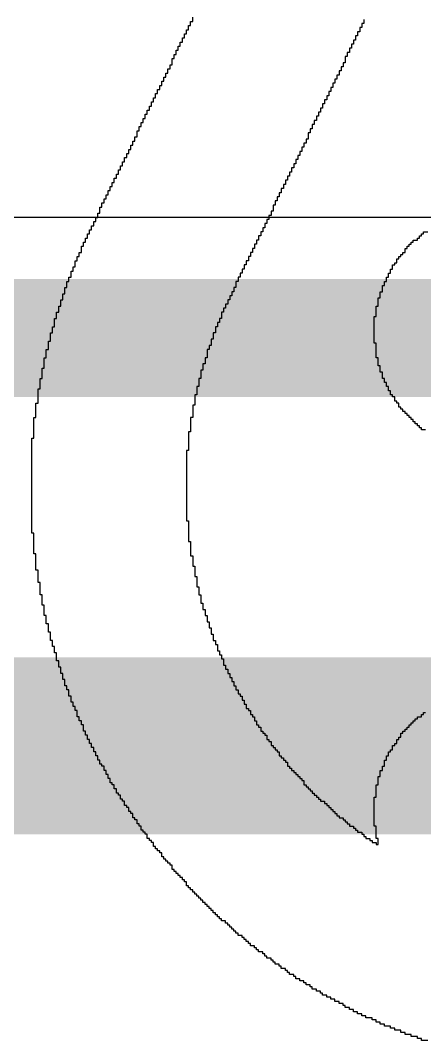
# Model space of a CAD drawing. Header units: inches. Extents: x -0.3 to 9.9, y -0.4 to 5.
# Drawn here: x 2.1011 to 2.1354, y 0.998 to 1.0845 of the extents above; entities that cross this region are included whole.
import ezdxf

# ---------------------------------------------------------------- set-up
doc = ezdxf.new("R2010")
doc.units = ezdxf.units.IN
doc.header["$MEASUREMENT"] = 0
doc.layers.add('Top Layer', color=1, linetype='Continuous')
doc.layers.add('Top Overlay', color=2, linetype='Continuous')

msp = doc.modelspace()

# ---------------------------------------------------------------- linework, layer by layer
at = {"layer": 'Top Layer'}
msp.add_line((2.324696, 1.067774), (2.055239, 1.067774), dxfattribs=at)
for points, const_width in [([(2.053578, 1.057578), (2.677673, 1.057578)], 0.01), ([(2.051, 1.023), (2.592, 1.023)], 0.015)]:
    msp.add_lwpolyline(points, dxfattribs=dict(at, const_width=const_width))
at = {"layer": 'Top Overlay'}
for p, q in [((2.115758, 1.084407), (2.115758, 1.084757)), ((2.115408, 1.083708), (2.115408, 1.084057)), ((2.115408, 1.084057), (2.115583, 1.084057)), ((2.115583, 1.084057), (2.115583, 1.084407)), ((2.115583, 1.084407), (2.115758, 1.084407)), ((2.1301, 1.083883), (2.129925, 1.083883)), ((2.129925, 1.083883), (2.129925, 1.083533)), ((2.130275, 1.084232), (2.1301, 1.084232)), ((2.1301, 1.084232), (2.1301, 1.083883)), ((2.130275, 1.084582), (2.130275, 1.084232)), ((2.114883, 1.082658), (2.114883, 1.083008)), ((2.114883, 1.083008), (2.115058, 1.083008)), ((2.115058, 1.083008), (2.115058, 1.083358)), ((2.115058, 1.083358), (2.115233, 1.083358)), ((2.115233, 1.083358), (2.115233, 1.083708)), ((2.115233, 1.083708), (2.115408, 1.083708)), ((2.12975, 1.083183), (2.129575, 1.083183)), ((2.129575, 1.083183), (2.129575, 1.082833)), ((2.129925, 1.083533), (2.12975, 1.083533)), ((2.12975, 1.083533), (2.12975, 1.083183)), ((2.114533, 1.081959), (2.114533, 1.082308)), ((2.114533, 1.082308), (2.114708, 1.082308)), ((2.114708, 1.082308), (2.114708, 1.082658)), ((2.114708, 1.082658), (2.114883, 1.082658)), ((2.129225, 1.082133), (2.12905, 1.082133)), ((2.12905, 1.082133), (2.12905, 1.081784)), ((2.1294, 1.082483), (2.129225, 1.082483)), ((2.129225, 1.082483), (2.129225, 1.082133)), ((2.129575, 1.082833), (2.1294, 1.082833)), ((2.1294, 1.082833), (2.1294, 1.082483)), ((2.114009, 1.080734), (2.114009, 1.081259)), ((2.114009, 1.081259), (2.114184, 1.081259)), ((2.114184, 1.081259), (2.114184, 1.081609)), ((2.114184, 1.081609), (2.114358, 1.081609)), ((2.114358, 1.081609), (2.114358, 1.081959)), ((2.114358, 1.081959), (2.114533, 1.081959)), ((2.128875, 1.081434), (2.1287, 1.081434)), ((2.1287, 1.081434), (2.1287, 1.080909)), ((2.12905, 1.081784), (2.128875, 1.081784)), ((2.128875, 1.081784), (2.128875, 1.081434)), ((2.113659, 1.080035), (2.113659, 1.080384)), ((2.113659, 1.080384), (2.113834, 1.080384)), ((2.113834, 1.080384), (2.113834, 1.080734)), ((2.113834, 1.080734), (2.114009, 1.080734)), ((2.128526, 1.080559), (2.128351, 1.080559)), ((2.128351, 1.080559), (2.128351, 1.08021)), ((2.1287, 1.080909), (2.128526, 1.080909)), ((2.128526, 1.080909), (2.128526, 1.080559)), ((2.113309, 1.079335), (2.113309, 1.079685)), ((2.113309, 1.079685), (2.113484, 1.079685)), ((2.113484, 1.079685), (2.113484, 1.080035)), ((2.113484, 1.080035), (2.113659, 1.080035)), ((2.128001, 1.07951), (2.127826, 1.07951)), ((2.127826, 1.07951), (2.127826, 1.07916)), ((2.128176, 1.07986), (2.128001, 1.07986)), ((2.128001, 1.07986), (2.128001, 1.07951)), ((2.128351, 1.08021), (2.128176, 1.08021)), ((2.128176, 1.08021), (2.128176, 1.07986)), ((2.112784, 1.078286), (2.112784, 1.078635)), ((2.112784, 1.078635), (2.112959, 1.078635)), ((2.112959, 1.078635), (2.112959, 1.078985)), ((2.112959, 1.078985), (2.113134, 1.078985)), ((2.113134, 1.078985), (2.113134, 1.079335)), ((2.113134, 1.079335), (2.113309, 1.079335)), ((2.127651, 1.07881), (2.127476, 1.07881)), ((2.127476, 1.07881), (2.127476, 1.078461)), ((2.127826, 1.07916), (2.127651, 1.07916)), ((2.127651, 1.07916), (2.127651, 1.07881)), ((2.112434, 1.077586), (2.112434, 1.077936)), ((2.112434, 1.077936), (2.112609, 1.077936)), ((2.112609, 1.077936), (2.112609, 1.078286)), ((2.112609, 1.078286), (2.112784, 1.078286)), ((2.127126, 1.077761), (2.126951, 1.077761)), ((2.126951, 1.077761), (2.126951, 1.077411)), ((2.127301, 1.078111), (2.127126, 1.078111)), ((2.127126, 1.078111), (2.127126, 1.077761)), ((2.127476, 1.078461), (2.127301, 1.078461)), ((2.127301, 1.078461), (2.127301, 1.078111)), ((2.11191, 1.076537), (2.11191, 1.076886)), ((2.11191, 1.076886), (2.112085, 1.076886)), ((2.112085, 1.076886), (2.112085, 1.077236)), ((2.112085, 1.077236), (2.112259, 1.077236)), ((2.112259, 1.077236), (2.112259, 1.077586)), ((2.112259, 1.077586), (2.112434, 1.077586)), ((2.126777, 1.077061), (2.126602, 1.077061)), ((2.126602, 1.077061), (2.126602, 1.076711)), ((2.126951, 1.077411), (2.126777, 1.077411)), ((2.126777, 1.077411), (2.126777, 1.077061)), ((2.11156, 1.075837), (2.11156, 1.076187)), ((2.11156, 1.076187), (2.111735, 1.076187)), ((2.111735, 1.076187), (2.111735, 1.076537)), ((2.111735, 1.076537), (2.11191, 1.076537)), ((2.126252, 1.076012), (2.126077, 1.076012)), ((2.126077, 1.076012), (2.126077, 1.075662)), ((2.126427, 1.076362), (2.126252, 1.076362)), ((2.126252, 1.076362), (2.126252, 1.076012)), ((2.126602, 1.076711), (2.126427, 1.076711)), ((2.126427, 1.076711), (2.126427, 1.076362)), ((2.111035, 1.074613), (2.111035, 1.075137)), ((2.111035, 1.075137), (2.11121, 1.075137)), ((2.11121, 1.075137), (2.11121, 1.075487)), ((2.11121, 1.075487), (2.111385, 1.075487)), ((2.111385, 1.075487), (2.111385, 1.075837)), ((2.111385, 1.075837), (2.11156, 1.075837)), ((2.125902, 1.075312), (2.125727, 1.075312)), ((2.125727, 1.075312), (2.125727, 1.074962)), ((2.126077, 1.075662), (2.125902, 1.075662)), ((2.125902, 1.075662), (2.125902, 1.075312)), ((2.110685, 1.073913), (2.110685, 1.074263)), ((2.110685, 1.074263), (2.11086, 1.074263)), ((2.11086, 1.074263), (2.11086, 1.074613)), ((2.11086, 1.074613), (2.111035, 1.074613)), ((2.125552, 1.074438), (2.125377, 1.074438)), ((2.125377, 1.074438), (2.125377, 1.074088)), ((2.125727, 1.074962), (2.125552, 1.074962)), ((2.125552, 1.074962), (2.125552, 1.074438)), ((2.110336, 1.073213), (2.110336, 1.073563)), ((2.110336, 1.073563), (2.110511, 1.073563)), ((2.110511, 1.073563), (2.110511, 1.073913)), ((2.110511, 1.073913), (2.110685, 1.073913)), ((2.125027, 1.073388), (2.124853, 1.073388)), ((2.124853, 1.073388), (2.124853, 1.073038)), ((2.125202, 1.073738), (2.125027, 1.073738)), ((2.125027, 1.073738), (2.125027, 1.073388)), ((2.125377, 1.074088), (2.125202, 1.074088)), ((2.125202, 1.074088), (2.125202, 1.073738)), ((2.109811, 1.072164), (2.109811, 1.072514)), ((2.109811, 1.072514), (2.109986, 1.072514)), ((2.109986, 1.072514), (2.109986, 1.072863)), ((2.109986, 1.072863), (2.110161, 1.072863)), ((2.110161, 1.072863), (2.110161, 1.073213)), ((2.110161, 1.073213), (2.110336, 1.073213)), ((2.124678, 1.072689), (2.124503, 1.072689)), ((2.124503, 1.072689), (2.124503, 1.072339)), ((2.124853, 1.073038), (2.124678, 1.073038)), ((2.124678, 1.073038), (2.124678, 1.072689)), ((2.109461, 1.071464), (2.109461, 1.071814)), ((2.109461, 1.071814), (2.109636, 1.071814)), ((2.109636, 1.071814), (2.109636, 1.072164)), ((2.109636, 1.072164), (2.109811, 1.072164)), ((2.124153, 1.071639), (2.123978, 1.071639)), ((2.123978, 1.071639), (2.123978, 1.071289)), ((2.124328, 1.071989), (2.124153, 1.071989)), ((2.124153, 1.071989), (2.124153, 1.071639)), ((2.124503, 1.072339), (2.124328, 1.072339)), ((2.124328, 1.072339), (2.124328, 1.071989)), ((2.108936, 1.070415), (2.108936, 1.070765)), ((2.108936, 1.070765), (2.109111, 1.070765)), ((2.109111, 1.070765), (2.109111, 1.071114)), ((2.109111, 1.071114), (2.109286, 1.071114)), ((2.109286, 1.071114), (2.109286, 1.071464)), ((2.109286, 1.071464), (2.109461, 1.071464)), ((2.123803, 1.07094), (2.123628, 1.07094)), ((2.123628, 1.07094), (2.123628, 1.07059)), ((2.123978, 1.071289), (2.123803, 1.071289)), ((2.123803, 1.071289), (2.123803, 1.07094)), ((2.108586, 1.069715), (2.108586, 1.070065)), ((2.108586, 1.070065), (2.108761, 1.070065)), ((2.108761, 1.070065), (2.108761, 1.070415)), ((2.108761, 1.070415), (2.108936, 1.070415)), ((2.123279, 1.06989), (2.123104, 1.06989)), ((2.123104, 1.06989), (2.123104, 1.06954)), ((2.123453, 1.07024), (2.123279, 1.07024)), ((2.123279, 1.07024), (2.123279, 1.06989)), ((2.123628, 1.07059), (2.123453, 1.07059)), ((2.123453, 1.07059), (2.123453, 1.07024)), ((2.108237, 1.069016), (2.108237, 1.069365)), ((2.108237, 1.069365), (2.108412, 1.069365)), ((2.108412, 1.069365), (2.108412, 1.069715)), ((2.108412, 1.069715), (2.108586, 1.069715)), ((2.122929, 1.069191), (2.122754, 1.069191)), ((2.122754, 1.069191), (2.122754, 1.068841)), ((2.123104, 1.06954), (2.122929, 1.06954)), ((2.122929, 1.06954), (2.122929, 1.069191)), ((2.107887, 1.068141), (2.107887, 1.068666)), ((2.107887, 1.068666), (2.108062, 1.068666)), ((2.108062, 1.068666), (2.108062, 1.069016)), ((2.108062, 1.069016), (2.108237, 1.069016)), ((2.122579, 1.068316), (2.122404, 1.068316)), ((2.122404, 1.068316), (2.122404, 1.067966)), ((2.122754, 1.068841), (2.122579, 1.068841)), ((2.122579, 1.068841), (2.122579, 1.068316)), ((2.107362, 1.067092), (2.107362, 1.067441)), ((2.107362, 1.067441), (2.107537, 1.067441)), ((2.107537, 1.067441), (2.107537, 1.067791)), ((2.107537, 1.067791), (2.107712, 1.067791)), ((2.107712, 1.067791), (2.107712, 1.068141)), ((2.107712, 1.068141), (2.107887, 1.068141)), ((2.122229, 1.067616), (2.122054, 1.067616)), ((2.122054, 1.067616), (2.122054, 1.067267)), ((2.122404, 1.067966), (2.122229, 1.067966)), ((2.122229, 1.067966), (2.122229, 1.067616)), ((2.107012, 1.066392), (2.107012, 1.066742)), ((2.107012, 1.066742), (2.107187, 1.066742)), ((2.107187, 1.066742), (2.107187, 1.067092)), ((2.107187, 1.067092), (2.107362, 1.067092)), ((2.121704, 1.066567), (2.121529, 1.066567)), ((2.121529, 1.066567), (2.121529, 1.066217)), ((2.121879, 1.066917), (2.121704, 1.066917)), ((2.121704, 1.066917), (2.121704, 1.066567)), ((2.122054, 1.067267), (2.121879, 1.067267)), ((2.121879, 1.067267), (2.121879, 1.066917)), ((2.135347, 1.066392), (2.135347, 1.066567)), ((2.135347, 1.066567), (2.135697, 1.066567)), ((2.106488, 1.065343), (2.106488, 1.065692)), ((2.106488, 1.065692), (2.106663, 1.065692)), ((2.106663, 1.065692), (2.106663, 1.066042)), ((2.106663, 1.066042), (2.106838, 1.066042)), ((2.106838, 1.066042), (2.106838, 1.066392)), ((2.106838, 1.066392), (2.107012, 1.066392)), ((2.121354, 1.065867), (2.12118, 1.065867)), ((2.12118, 1.065867), (2.12118, 1.065518)), ((2.121529, 1.066217), (2.121354, 1.066217)), ((2.121354, 1.066217), (2.121354, 1.065867)), ((2.134297, 1.065518), (2.134297, 1.065692)), ((2.134297, 1.065692), (2.134472, 1.065692)), ((2.134472, 1.065692), (2.134472, 1.065867)), ((2.134472, 1.065867), (2.134822, 1.065867)), ((2.134822, 1.065867), (2.134822, 1.066042)), ((2.134822, 1.066042), (2.134997, 1.066042)), ((2.134997, 1.066042), (2.134997, 1.066217)), ((2.134997, 1.066217), (2.135172, 1.066217)), ((2.135172, 1.066217), (2.135172, 1.066392)), ((2.135172, 1.066392), (2.135347, 1.066392)), ((2.106138, 1.064468), (2.106138, 1.064818)), ((2.106138, 1.064818), (2.106313, 1.064818)), ((2.106313, 1.064818), (2.106313, 1.065343)), ((2.106313, 1.065343), (2.106488, 1.065343)), ((2.12083, 1.064818), (2.120655, 1.064818)), ((2.120655, 1.064818), (2.120655, 1.064468)), ((2.121005, 1.065168), (2.12083, 1.065168)), ((2.12083, 1.065168), (2.12083, 1.064818)), ((2.12118, 1.065518), (2.121005, 1.065518)), ((2.121005, 1.065518), (2.121005, 1.065168)), ((2.133598, 1.064643), (2.133598, 1.064818)), ((2.133598, 1.064818), (2.133773, 1.064818)), ((2.133773, 1.064818), (2.133773, 1.065168)), ((2.133773, 1.065168), (2.133948, 1.065168)), ((2.133948, 1.065168), (2.133948, 1.065343)), ((2.133948, 1.065343), (2.134123, 1.065343)), ((2.134123, 1.065343), (2.134123, 1.065518)), ((2.134123, 1.065518), (2.134297, 1.065518)), ((2.105788, 1.063594), (2.105788, 1.064118)), ((2.105788, 1.064118), (2.105963, 1.064118)), ((2.105963, 1.064118), (2.105963, 1.064468)), ((2.105963, 1.064468), (2.106138, 1.064468)), ((2.12048, 1.064118), (2.120305, 1.064118)), ((2.120305, 1.064118), (2.120305, 1.063768)), ((2.120655, 1.064468), (2.12048, 1.064468)), ((2.12048, 1.064468), (2.12048, 1.064118)), ((2.132898, 1.063768), (2.132898, 1.063943)), ((2.132898, 1.063943), (2.133073, 1.063943)), ((2.133073, 1.063943), (2.133073, 1.064293)), ((2.133073, 1.064293), (2.133248, 1.064293)), ((2.133248, 1.064293), (2.133248, 1.064468)), ((2.133248, 1.064468), (2.133423, 1.064468)), ((2.133423, 1.064468), (2.133423, 1.064643)), ((2.133423, 1.064643), (2.133598, 1.064643)), ((2.105438, 1.062719), (2.105438, 1.063244)), ((2.105438, 1.063244), (2.105613, 1.063244)), ((2.105613, 1.063244), (2.105613, 1.063594)), ((2.105613, 1.063594), (2.105788, 1.063594)), ((2.119955, 1.063069), (2.11978, 1.063069)), ((2.11978, 1.063069), (2.11978, 1.062719)), ((2.12013, 1.063419), (2.119955, 1.063419)), ((2.119955, 1.063419), (2.119955, 1.063069)), ((2.120305, 1.063768), (2.12013, 1.063768)), ((2.12013, 1.063768), (2.12013, 1.063419)), ((2.132373, 1.062719), (2.132373, 1.063069)), ((2.132373, 1.063069), (2.132548, 1.063069)), ((2.132548, 1.063069), (2.132548, 1.063419)), ((2.132548, 1.063419), (2.132723, 1.063419)), ((2.132723, 1.063419), (2.132723, 1.063768)), ((2.132723, 1.063768), (2.132898, 1.063768)), ((2.105088, 1.061845), (2.105088, 1.062369)), ((2.105088, 1.062369), (2.105263, 1.062369)), ((2.105263, 1.062369), (2.105263, 1.062719)), ((2.105263, 1.062719), (2.105438, 1.062719)), ((2.119606, 1.062369), (2.119431, 1.062369)), ((2.119431, 1.062369), (2.119431, 1.061845)), ((2.11978, 1.062719), (2.119606, 1.062719)), ((2.119606, 1.062719), (2.119606, 1.062369)), ((2.132024, 1.062019), (2.132024, 1.062369)), ((2.132024, 1.062369), (2.132199, 1.062369)), ((2.132199, 1.062544), (2.132199, 1.062719)), ((2.132199, 1.062719), (2.132373, 1.062719)), ((2.132199, 1.062369), (2.132199, 1.062544)), ((2.104739, 1.060795), (2.104739, 1.06132)), ((2.104739, 1.06132), (2.104913, 1.06132)), ((2.104913, 1.06132), (2.104913, 1.061845)), ((2.104913, 1.061845), (2.105088, 1.061845)), ((2.119256, 1.061495), (2.119081, 1.061495)), ((2.119081, 1.061495), (2.119081, 1.061145)), ((2.119431, 1.061845), (2.119256, 1.061845)), ((2.119256, 1.061845), (2.119256, 1.061495)), ((2.131674, 1.06097), (2.131674, 1.061495)), ((2.131674, 1.061495), (2.131849, 1.061495)), ((2.131849, 1.061495), (2.131849, 1.062019)), ((2.131849, 1.062019), (2.132024, 1.062019)), ((2.104564, 1.06027), (2.104564, 1.060795)), ((2.104564, 1.060795), (2.104739, 1.060795)), ((2.118731, 1.060445), (2.118556, 1.060445)), ((2.118556, 1.060445), (2.118556, 1.060096)), ((2.118906, 1.060795), (2.118731, 1.060795)), ((2.118731, 1.060795), (2.118731, 1.060445)), ((2.119081, 1.061145), (2.118906, 1.061145)), ((2.118906, 1.061145), (2.118906, 1.060795)), ((2.131499, 1.06027), (2.131499, 1.06097)), ((2.131499, 1.06097), (2.131674, 1.06097)), ((2.104214, 1.059221), (2.104214, 1.059746)), ((2.104214, 1.059746), (2.104389, 1.059746)), ((2.104389, 1.059746), (2.104389, 1.06027)), ((2.104389, 1.06027), (2.104564, 1.06027)), ((2.118381, 1.059746), (2.118206, 1.059746)), ((2.118206, 1.059746), (2.118206, 1.059221)), ((2.118556, 1.060096), (2.118381, 1.060096)), ((2.118381, 1.060096), (2.118381, 1.059746)), ((2.131324, 1.059396), (2.131324, 1.06027)), ((2.131324, 1.06027), (2.131499, 1.06027)), ((2.104039, 1.058521), (2.104039, 1.059221)), ((2.104039, 1.059221), (2.104214, 1.059221)), ((2.118031, 1.058871), (2.117856, 1.058871)), ((2.117856, 1.058871), (2.117856, 1.058521)), ((2.118206, 1.059221), (2.118031, 1.059221)), ((2.118031, 1.059221), (2.118031, 1.058871)), ((2.131149, 1.057122), (2.131149, 1.059396)), ((2.131149, 1.059396), (2.131324, 1.059396)), ((2.103689, 1.057297), (2.103689, 1.057997)), ((2.103689, 1.057997), (2.103864, 1.057997)), ((2.103864, 1.057997), (2.103864, 1.058521)), ((2.103864, 1.058521), (2.104039, 1.058521)), ((2.117682, 1.057997), (2.117507, 1.057997)), ((2.117507, 1.057997), (2.117507, 1.057472)), ((2.117856, 1.058521), (2.117682, 1.058521)), ((2.117682, 1.058521), (2.117682, 1.057997)), ((2.103514, 1.056598), (2.103514, 1.057297)), ((2.103514, 1.057297), (2.103689, 1.057297)), ((2.117332, 1.056947), (2.117157, 1.056947)), ((2.117157, 1.056947), (2.117157, 1.056598)), ((2.117507, 1.057472), (2.117332, 1.057472)), ((2.117332, 1.057472), (2.117332, 1.056947)), ((2.131324, 1.057122), (2.131149, 1.057122)), ((2.131324, 1.055898), (2.131324, 1.057122)), ((2.103339, 1.055898), (2.103339, 1.056598)), ((2.103339, 1.056598), (2.103514, 1.056598)), ((2.117157, 1.056598), (2.116982, 1.056598)), ((2.116982, 1.056598), (2.116982, 1.055898)), ((2.103165, 1.055023), (2.103165, 1.055898)), ((2.103165, 1.055898), (2.103339, 1.055898)), ((2.116807, 1.055373), (2.116632, 1.055373)), ((2.116632, 1.055373), (2.116632, 1.054848)), ((2.116982, 1.055898), (2.116807, 1.055898)), ((2.116807, 1.055898), (2.116807, 1.055373)), ((2.131499, 1.055898), (2.131324, 1.055898)), ((2.131499, 1.055198), (2.131499, 1.055898)), ((2.131674, 1.055198), (2.131499, 1.055198)), ((2.131674, 1.054674), (2.131674, 1.055198)), ((2.10299, 1.054149), (2.10299, 1.055023)), ((2.10299, 1.055023), (2.103165, 1.055023)), ((2.116632, 1.054848), (2.116457, 1.054848)), ((2.116457, 1.054848), (2.116457, 1.054149)), ((2.131849, 1.054674), (2.131674, 1.054674)), ((2.131849, 1.054149), (2.131849, 1.054674)), ((2.102815, 1.053274), (2.102815, 1.054149)), ((2.102815, 1.054149), (2.10299, 1.054149)), ((2.116282, 1.053449), (2.116107, 1.053449)), ((2.116107, 1.053449), (2.116107, 1.05275)), ((2.116457, 1.054149), (2.116282, 1.054149)), ((2.116282, 1.054149), (2.116282, 1.053449)), ((2.132024, 1.054149), (2.131849, 1.054149)), ((2.132024, 1.053799), (2.132024, 1.054149)), ((2.132199, 1.053799), (2.132024, 1.053799)), ((2.132199, 1.053449), (2.132199, 1.053799)), ((2.132373, 1.053449), (2.132199, 1.053449)), ((2.132373, 1.053099), (2.132373, 1.053449)), ((2.10264, 1.05205), (2.10264, 1.053274)), ((2.10264, 1.053274), (2.102815, 1.053274)), ((2.116107, 1.05275), (2.115932, 1.05275)), ((2.115932, 1.05275), (2.115932, 1.051875)), ((2.132548, 1.053099), (2.132373, 1.053099)), ((2.132548, 1.05275), (2.132548, 1.053099)), ((2.132723, 1.05275), (2.132548, 1.05275)), ((2.132723, 1.052575), (2.132723, 1.05275)), ((2.102465, 1.050826), (2.102465, 1.05205)), ((2.102465, 1.05205), (2.10264, 1.05205)), ((2.115932, 1.051875), (2.115758, 1.051875)), ((2.115758, 1.051875), (2.115758, 1.050826)), ((2.132898, 1.052575), (2.132723, 1.052575)), ((2.132898, 1.052225), (2.132898, 1.052575)), ((2.133073, 1.052225), (2.132898, 1.052225)), ((2.133073, 1.05205), (2.133073, 1.052225)), ((2.133248, 1.05205), (2.133073, 1.05205)), ((2.133248, 1.0517), (2.133248, 1.05205)), ((2.133423, 1.0517), (2.133248, 1.0517)), ((2.133423, 1.051525), (2.133423, 1.0517)), ((2.133598, 1.051525), (2.133423, 1.051525)), ((2.133598, 1.05135), (2.133598, 1.051525)), ((2.133773, 1.05135), (2.133598, 1.05135)), ((2.133773, 1.051176), (2.133773, 1.05135)), ((2.133948, 1.051176), (2.133773, 1.051176)), ((2.133948, 1.051001), (2.133948, 1.051176)), ((2.134123, 1.051001), (2.133948, 1.051001)), ((2.134123, 1.050826), (2.134123, 1.051001)), ((2.10229, 1.049077), (2.10229, 1.050826)), ((2.10229, 1.050826), (2.102465, 1.050826)), ((2.115758, 1.050826), (2.115583, 1.050826)), ((2.115583, 1.050826), (2.115583, 1.049601)), ((2.134297, 1.050826), (2.134123, 1.050826)), ((2.134297, 1.050651), (2.134297, 1.050826)), ((2.134472, 1.050651), (2.134297, 1.050651)), ((2.134472, 1.050476), (2.134472, 1.050651)), ((2.134647, 1.050476), (2.134472, 1.050476)), ((2.134647, 1.050301), (2.134647, 1.050476)), ((2.134822, 1.050301), (2.134647, 1.050301)), ((2.134822, 1.050126), (2.134822, 1.050301)), ((2.134997, 1.050126), (2.134822, 1.050126)), ((2.134997, 1.049951), (2.134997, 1.050126)), ((2.115583, 1.049601), (2.115408, 1.049601)), ((2.115408, 1.049601), (2.115408, 1.048027)), ((2.135172, 1.049951), (2.134997, 1.049951)), ((2.135172, 1.049776), (2.135172, 1.049951)), ((2.135522, 1.049776), (2.135172, 1.049776)), ((2.102115, 1.041031), (2.102115, 1.049077)), ((2.102115, 1.049077), (2.10229, 1.049077)), ((2.115408, 1.048027), (2.115233, 1.048027)), ((2.115233, 1.048027), (2.115233, 1.04208)), ((2.115233, 1.04208), (2.115408, 1.04208)), ((2.115408, 1.04208), (2.115408, 1.040331)), ((2.10229, 1.041031), (2.102115, 1.041031)), ((2.10229, 1.039282), (2.10229, 1.041031)), ((2.115408, 1.040331), (2.115583, 1.040331)), ((2.115583, 1.040331), (2.115583, 1.039107)), ((2.102465, 1.039282), (2.10229, 1.039282)), ((2.102465, 1.037883), (2.102465, 1.039282)), ((2.115583, 1.039107), (2.115758, 1.039107)), ((2.115758, 1.039107), (2.115758, 1.038233)), ((2.10264, 1.037883), (2.102465, 1.037883)), ((2.10264, 1.036833), (2.10264, 1.037883)), ((2.115758, 1.038233), (2.115932, 1.038233)), ((2.115932, 1.038233), (2.115932, 1.037358)), ((2.115932, 1.037358), (2.116107, 1.037358)), ((2.116107, 1.037358), (2.116107, 1.036483)), ((2.102815, 1.036833), (2.10264, 1.036833)), ((2.102815, 1.035784), (2.102815, 1.036833)), ((2.116107, 1.036483), (2.116282, 1.036483)), ((2.116282, 1.036483), (2.116282, 1.035784)), ((2.10299, 1.035784), (2.102815, 1.035784)), ((2.10299, 1.034909), (2.10299, 1.035784)), ((2.116282, 1.035784), (2.116457, 1.035784)), ((2.116457, 1.035784), (2.116457, 1.035084)), ((2.103165, 1.034909), (2.10299, 1.034909)), ((2.103165, 1.034035), (2.103165, 1.034909)), ((2.116457, 1.035084), (2.116632, 1.035084)), ((2.116632, 1.035084), (2.116632, 1.03456)), ((2.116632, 1.03456), (2.116807, 1.03456)), ((2.116807, 1.03456), (2.116807, 1.034035)), ((2.103339, 1.034035), (2.103165, 1.034035)), ((2.103339, 1.033335), (2.103339, 1.034035)), ((2.116807, 1.034035), (2.116982, 1.034035)), ((2.116982, 1.034035), (2.116982, 1.03351)), ((2.103514, 1.033335), (2.103339, 1.033335)), ((2.103514, 1.032636), (2.103514, 1.033335)), ((2.116982, 1.03351), (2.117157, 1.03351)), ((2.117157, 1.03351), (2.117157, 1.032985)), ((2.117157, 1.032985), (2.117332, 1.032985)), ((2.117332, 1.032985), (2.117332, 1.032461)), ((2.103689, 1.032636), (2.103514, 1.032636)), ((2.103689, 1.031936), (2.103689, 1.032636)), ((2.103864, 1.031936), (2.103689, 1.031936)), ((2.103864, 1.031411), (2.103864, 1.031936)), ((2.117332, 1.032461), (2.117507, 1.032461)), ((2.117507, 1.032461), (2.117507, 1.031936)), ((2.117507, 1.031936), (2.117682, 1.031936)), ((2.117682, 1.031936), (2.117682, 1.031586)), ((2.104039, 1.031411), (2.103864, 1.031411)), ((2.104039, 1.030887), (2.104039, 1.031411)), ((2.117682, 1.031586), (2.117856, 1.031586)), ((2.117856, 1.031586), (2.117856, 1.031062)), ((2.117856, 1.031062), (2.118031, 1.031062)), ((2.118031, 1.031062), (2.118031, 1.030712)), ((2.104214, 1.030887), (2.104039, 1.030887)), ((2.104214, 1.030187), (2.104214, 1.030887)), ((2.104389, 1.030187), (2.104214, 1.030187)), ((2.104389, 1.029662), (2.104389, 1.030187)), ((2.118031, 1.030712), (2.118206, 1.030712)), ((2.118206, 1.030712), (2.118206, 1.030362)), ((2.118206, 1.030362), (2.118381, 1.030362)), ((2.118381, 1.030362), (2.118381, 1.029837)), ((2.104564, 1.029662), (2.104389, 1.029662)), ((2.104564, 1.029138), (2.104564, 1.029662)), ((2.118381, 1.029837), (2.118556, 1.029837)), ((2.118556, 1.029837), (2.118556, 1.029487)), ((2.118556, 1.029487), (2.118731, 1.029487)), ((2.118731, 1.029487), (2.118731, 1.029138)), ((2.104739, 1.029138), (2.104564, 1.029138)), ((2.104739, 1.028613), (2.104739, 1.029138)), ((2.104913, 1.028613), (2.104739, 1.028613)), ((2.104913, 1.028088), (2.104913, 1.028613)), ((2.118731, 1.029138), (2.118906, 1.029138)), ((2.118906, 1.029138), (2.118906, 1.028788)), ((2.118906, 1.028788), (2.119081, 1.028788)), ((2.119081, 1.028788), (2.119081, 1.028438)), ((2.119081, 1.028438), (2.119256, 1.028438)), ((2.119256, 1.028438), (2.119256, 1.028088)), ((2.105088, 1.028088), (2.104913, 1.028088)), ((2.105088, 1.027738), (2.105088, 1.028088)), ((2.105263, 1.027738), (2.105088, 1.027738)), ((2.105263, 1.027214), (2.105263, 1.027738)), ((2.119256, 1.028088), (2.119431, 1.028088)), ((2.119431, 1.028088), (2.119431, 1.027738)), ((2.119431, 1.027738), (2.119606, 1.027738)), ((2.119606, 1.027738), (2.119606, 1.027389)), ((2.105438, 1.027214), (2.105263, 1.027214)), ((2.105438, 1.026689), (2.105438, 1.027214)), ((2.105613, 1.026689), (2.105438, 1.026689)), ((2.105613, 1.026339), (2.105613, 1.026689)), ((2.119606, 1.027389), (2.11978, 1.027389)), ((2.11978, 1.027389), (2.11978, 1.027214)), ((2.11978, 1.027214), (2.119955, 1.027214)), ((2.119955, 1.027214), (2.119955, 1.026864)), ((2.119955, 1.026864), (2.12013, 1.026864)), ((2.12013, 1.026864), (2.12013, 1.026514)), ((2.105788, 1.026339), (2.105613, 1.026339)), ((2.105788, 1.025989), (2.105788, 1.026339)), ((2.105963, 1.025989), (2.105788, 1.025989)), ((2.105963, 1.025465), (2.105963, 1.025989)), ((2.12013, 1.026514), (2.120305, 1.026514)), ((2.120305, 1.026514), (2.120305, 1.026164)), ((2.120305, 1.026164), (2.12048, 1.026164)), ((2.12048, 1.026164), (2.12048, 1.025989)), ((2.12048, 1.025989), (2.120655, 1.025989)), ((2.120655, 1.025989), (2.120655, 1.02564)), ((2.135347, 1.02564), (2.135347, 1.025814)), ((2.135347, 1.025814), (2.135522, 1.025814)), ((2.106138, 1.025465), (2.105963, 1.025465)), ((2.106138, 1.025115), (2.106138, 1.025465)), ((2.106313, 1.025115), (2.106138, 1.025115)), ((2.106313, 1.024765), (2.106313, 1.025115)), ((2.120655, 1.02564), (2.12083, 1.02564)), ((2.12083, 1.02564), (2.12083, 1.025465)), ((2.12083, 1.025465), (2.121005, 1.025465)), ((2.121005, 1.025465), (2.121005, 1.025115)), ((2.121005, 1.025115), (2.12118, 1.025115)), ((2.12118, 1.025115), (2.12118, 1.024765)), ((2.134297, 1.024765), (2.134297, 1.02494)), ((2.134297, 1.02494), (2.134472, 1.02494)), ((2.134472, 1.02494), (2.134472, 1.025115)), ((2.134472, 1.025115), (2.134647, 1.025115)), ((2.134647, 1.025115), (2.134647, 1.02529)), ((2.134647, 1.02529), (2.134822, 1.02529)), ((2.134822, 1.02529), (2.134822, 1.025465)), ((2.134822, 1.025465), (2.135172, 1.025465)), ((2.135172, 1.025465), (2.135172, 1.02564)), ((2.135172, 1.02564), (2.135347, 1.02564)), ((2.106488, 1.024765), (2.106313, 1.024765)), ((2.106488, 1.02424), (2.106488, 1.024765)), ((2.106663, 1.02424), (2.106488, 1.02424)), ((2.106663, 1.02389), (2.106663, 1.02424)), ((2.12118, 1.024765), (2.121354, 1.024765)), ((2.121354, 1.024765), (2.121354, 1.02459)), ((2.121354, 1.02459), (2.121529, 1.02459)), ((2.121529, 1.02459), (2.121529, 1.02424)), ((2.121529, 1.02424), (2.121704, 1.02424)), ((2.121704, 1.02424), (2.121704, 1.024065)), ((2.121704, 1.024065), (2.121879, 1.024065)), ((2.121879, 1.024065), (2.121879, 1.02389)), ((2.133423, 1.023716), (2.133423, 1.024065)), ((2.133423, 1.024065), (2.133598, 1.024065)), ((2.133598, 1.024065), (2.133598, 1.02424)), ((2.133598, 1.02424), (2.133773, 1.02424)), ((2.133773, 1.02424), (2.133773, 1.024415)), ((2.133773, 1.024415), (2.133948, 1.024415)), ((2.133948, 1.024415), (2.133948, 1.02459)), ((2.133948, 1.02459), (2.134123, 1.02459)), ((2.134123, 1.02459), (2.134123, 1.024765)), ((2.134123, 1.024765), (2.134297, 1.024765)), ((2.106838, 1.02389), (2.106663, 1.02389)), ((2.106838, 1.023541), (2.106838, 1.02389)), ((2.107012, 1.023541), (2.106838, 1.023541)), ((2.107012, 1.023191), (2.107012, 1.023541)), ((2.107187, 1.023191), (2.107012, 1.023191)), ((2.107187, 1.022841), (2.107187, 1.023191)), ((2.121879, 1.02389), (2.122054, 1.02389)), ((2.122054, 1.02389), (2.122054, 1.023541)), ((2.122054, 1.023541), (2.122229, 1.023541)), ((2.122229, 1.023541), (2.122229, 1.023366)), ((2.122229, 1.023366), (2.122404, 1.023366)), ((2.122404, 1.023366), (2.122404, 1.023016)), ((2.132898, 1.023016), (2.132898, 1.023191)), ((2.132898, 1.023191), (2.133073, 1.023191)), ((2.133073, 1.023191), (2.133073, 1.023541)), ((2.133073, 1.023541), (2.133248, 1.023541)), ((2.133248, 1.023541), (2.133248, 1.023716)), ((2.133248, 1.023716), (2.133423, 1.023716)), ((2.107362, 1.022841), (2.107187, 1.022841)), ((2.107362, 1.022491), (2.107362, 1.022841)), ((2.107537, 1.022491), (2.107362, 1.022491)), ((2.107537, 1.022141), (2.107537, 1.022491)), ((2.122404, 1.023016), (2.122579, 1.023016)), ((2.122579, 1.023016), (2.122579, 1.022841)), ((2.122579, 1.022841), (2.122754, 1.022841)), ((2.122754, 1.022841), (2.122754, 1.022666)), ((2.122754, 1.022666), (2.122929, 1.022666)), ((2.122929, 1.022666), (2.122929, 1.022491)), ((2.122929, 1.022491), (2.123104, 1.022491)), ((2.123104, 1.022491), (2.123104, 1.022141)), ((2.132373, 1.022141), (2.132373, 1.022491)), ((2.132373, 1.022491), (2.132548, 1.022491)), ((2.132548, 1.022491), (2.132548, 1.022666)), ((2.132548, 1.022666), (2.132723, 1.022666)), ((2.132723, 1.022666), (2.132723, 1.023016)), ((2.132723, 1.023016), (2.132898, 1.023016)), ((2.107712, 1.022141), (2.107537, 1.022141)), ((2.107712, 1.021792), (2.107712, 1.022141)), ((2.107887, 1.021792), (2.107712, 1.021792)), ((2.107887, 1.021442), (2.107887, 1.021792)), ((2.123104, 1.022141), (2.123279, 1.022141)), ((2.123279, 1.022141), (2.123279, 1.021966)), ((2.123279, 1.021966), (2.123453, 1.021966)), ((2.123453, 1.021966), (2.123453, 1.021792)), ((2.123453, 1.021792), (2.123628, 1.021792)), ((2.123628, 1.021792), (2.123628, 1.021617)), ((2.123628, 1.021617), (2.123803, 1.021617)), ((2.123803, 1.021617), (2.123803, 1.021267)), ((2.132024, 1.021267), (2.132024, 1.021792)), ((2.132024, 1.021792), (2.132199, 1.021792)), ((2.132199, 1.021792), (2.132199, 1.022141)), ((2.132199, 1.022141), (2.132373, 1.022141)), ((2.108062, 1.021442), (2.107887, 1.021442)), ((2.108062, 1.021267), (2.108062, 1.021442)), ((2.108237, 1.021267), (2.108062, 1.021267)), ((2.108237, 1.020917), (2.108237, 1.021267)), ((2.108412, 1.020917), (2.108237, 1.020917)), ((2.108412, 1.020567), (2.108412, 1.020917)), ((2.123803, 1.021267), (2.123978, 1.021267)), ((2.123978, 1.021267), (2.123978, 1.021092)), ((2.123978, 1.021092), (2.124153, 1.021092)), ((2.124153, 1.021092), (2.124153, 1.020917)), ((2.124153, 1.020917), (2.124328, 1.020917)), ((2.124328, 1.020917), (2.124328, 1.020742)), ((2.124328, 1.020742), (2.124503, 1.020742)), ((2.124503, 1.020742), (2.124503, 1.020567)), ((2.131674, 1.020392), (2.131674, 1.020917)), ((2.131674, 1.020917), (2.131849, 1.020917)), ((2.131849, 1.020917), (2.131849, 1.021267)), ((2.131849, 1.021267), (2.132024, 1.021267)), ((2.108586, 1.020567), (2.108412, 1.020567)), ((2.108586, 1.020217), (2.108586, 1.020567)), ((2.108761, 1.020217), (2.108586, 1.020217)), ((2.108761, 1.019868), (2.108761, 1.020217)), ((2.108936, 1.019868), (2.108761, 1.019868)), ((2.108936, 1.019693), (2.108936, 1.019868)), ((2.124503, 1.020567), (2.124678, 1.020567)), ((2.124678, 1.020567), (2.124678, 1.020392)), ((2.124678, 1.020392), (2.124853, 1.020392)), ((2.124853, 1.020392), (2.124853, 1.020217)), ((2.124853, 1.020217), (2.125027, 1.020217)), ((2.125027, 1.020217), (2.125027, 1.020043)), ((2.125027, 1.020043), (2.125202, 1.020043)), ((2.125202, 1.020043), (2.125202, 1.019693)), ((2.131499, 1.019693), (2.131499, 1.020392)), ((2.131499, 1.020392), (2.131674, 1.020392)), ((2.109111, 1.019693), (2.108936, 1.019693)), ((2.109111, 1.019343), (2.109111, 1.019693)), ((2.109286, 1.019343), (2.109111, 1.019343)), ((2.109286, 1.018993), (2.109286, 1.019343)), ((2.109461, 1.018993), (2.109286, 1.018993)), ((2.109461, 1.018818), (2.109461, 1.018993)), ((2.125202, 1.019693), (2.125377, 1.019693)), ((2.125377, 1.019693), (2.125377, 1.019518)), ((2.125377, 1.019518), (2.125552, 1.019518)), ((2.125552, 1.019518), (2.125552, 1.019343)), ((2.125552, 1.019343), (2.125727, 1.019343)), ((2.125727, 1.019343), (2.125727, 1.019168)), ((2.125727, 1.019168), (2.125902, 1.019168)), ((2.125902, 1.019168), (2.125902, 1.018993)), ((2.125902, 1.018993), (2.126077, 1.018993)), ((2.126077, 1.018993), (2.126077, 1.018818)), ((2.131324, 1.018643), (2.131324, 1.019693)), ((2.131324, 1.019693), (2.131499, 1.019693)), ((2.109636, 1.018818), (2.109461, 1.018818)), ((2.109636, 1.018468), (2.109636, 1.018818)), ((2.109811, 1.018468), (2.109636, 1.018468)), ((2.109811, 1.018293), (2.109811, 1.018468)), ((2.109986, 1.018293), (2.109811, 1.018293)), ((2.109986, 1.017944), (2.109986, 1.018293)), ((2.126077, 1.018818), (2.126252, 1.018818)), ((2.126252, 1.018818), (2.126252, 1.018643)), ((2.126252, 1.018643), (2.126427, 1.018643)), ((2.126427, 1.018643), (2.126427, 1.018468)), ((2.126427, 1.018468), (2.126602, 1.018468)), ((2.126602, 1.018468), (2.126602, 1.018293)), ((2.126602, 1.018293), (2.126951, 1.018293)), ((2.126951, 1.018293), (2.126951, 1.018119)), ((2.126951, 1.018119), (2.127126, 1.018119)), ((2.127126, 1.018119), (2.127126, 1.017944)), ((2.131149, 1.016195), (2.131149, 1.018643)), ((2.131149, 1.018643), (2.131324, 1.018643)), ((2.110161, 1.017944), (2.109986, 1.017944)), ((2.110161, 1.017769), (2.110161, 1.017944)), ((2.110336, 1.017769), (2.110161, 1.017769)), ((2.110336, 1.017419), (2.110336, 1.017769)), ((2.110511, 1.017419), (2.110336, 1.017419)), ((2.110511, 1.017244), (2.110511, 1.017419)), ((2.110685, 1.017244), (2.110511, 1.017244)), ((2.110685, 1.016894), (2.110685, 1.017244)), ((2.127126, 1.017944), (2.127301, 1.017944)), ((2.127301, 1.017944), (2.127301, 1.017769)), ((2.127301, 1.017769), (2.127476, 1.017769)), ((2.127476, 1.017769), (2.127476, 1.017594)), ((2.127476, 1.017594), (2.127651, 1.017594)), ((2.127651, 1.017594), (2.127651, 1.017419)), ((2.127651, 1.017419), (2.127826, 1.017419)), ((2.127826, 1.017419), (2.127826, 1.017244)), ((2.127826, 1.017244), (2.128001, 1.017244)), ((2.128001, 1.017244), (2.128001, 1.017069)), ((2.11086, 1.016894), (2.110685, 1.016894)), ((2.11086, 1.016719), (2.11086, 1.016894)), ((2.111035, 1.016719), (2.11086, 1.016719)), ((2.111035, 1.01637), (2.111035, 1.016719)), ((2.11121, 1.01637), (2.111035, 1.01637)), ((2.11121, 1.016195), (2.11121, 1.01637)), ((2.128001, 1.017069), (2.128176, 1.017069)), ((2.128176, 1.017069), (2.128176, 1.016894)), ((2.128176, 1.016894), (2.128526, 1.016894)), ((2.128526, 1.016894), (2.128526, 1.016719)), ((2.128526, 1.016719), (2.1287, 1.016719)), ((2.1287, 1.016719), (2.1287, 1.016544)), ((2.1287, 1.016544), (2.128875, 1.016544)), ((2.128875, 1.016544), (2.128875, 1.01637)), ((2.128875, 1.01637), (2.12905, 1.01637)), ((2.12905, 1.01637), (2.12905, 1.016195)), ((2.111385, 1.016195), (2.11121, 1.016195)), ((2.111385, 1.015845), (2.111385, 1.016195)), ((2.11156, 1.015845), (2.111385, 1.015845)), ((2.11156, 1.01567), (2.11156, 1.015845)), ((2.111735, 1.01567), (2.11156, 1.01567)), ((2.111735, 1.015495), (2.111735, 1.01567)), ((2.11191, 1.015495), (2.111735, 1.015495)), ((2.11191, 1.015145), (2.11191, 1.015495)), ((2.12905, 1.016195), (2.1294, 1.016195)), ((2.1294, 1.016195), (2.1294, 1.01602)), ((2.1294, 1.01602), (2.129575, 1.01602)), ((2.129575, 1.01602), (2.129575, 1.015845)), ((2.129575, 1.015845), (2.12975, 1.015845)), ((2.12975, 1.015845), (2.12975, 1.01567)), ((2.12975, 1.01567), (2.1301, 1.01567)), ((2.1301, 1.01567), (2.1301, 1.015495)), ((2.1301, 1.015495), (2.130275, 1.015495)), ((2.130275, 1.015495), (2.130275, 1.01532)), ((2.131324, 1.016195), (2.131149, 1.016195)), ((2.131324, 1.015145), (2.131324, 1.016195)), ((2.112085, 1.015145), (2.11191, 1.015145)), ((2.112085, 1.01497), (2.112085, 1.015145)), ((2.112259, 1.01497), (2.112085, 1.01497)), ((2.112259, 1.014795), (2.112259, 1.01497)), ((2.112434, 1.014795), (2.112259, 1.014795)), ((2.112434, 1.014446), (2.112434, 1.014795)), ((2.130275, 1.01532), (2.13045, 1.01532)), ((2.13045, 1.01532), (2.13045, 1.015145)), ((2.13045, 1.015145), (2.130799, 1.015145)), ((2.130799, 1.015145), (2.130799, 1.01497)), ((2.130799, 1.01497), (2.130974, 1.01497)), ((2.130974, 1.01497), (2.130974, 1.014795)), ((2.130974, 1.014795), (2.131324, 1.014795)), ((2.131499, 1.015145), (2.131324, 1.015145)), ((2.131324, 1.014795), (2.131324, 1.01462)), ((2.131324, 1.01462), (2.131499, 1.01462)), ((2.131499, 1.01462), (2.131499, 1.015145)), ((2.112609, 1.014446), (2.112434, 1.014446)), ((2.112609, 1.014271), (2.112609, 1.014446)), ((2.112784, 1.014271), (2.112609, 1.014271)), ((2.112784, 1.014096), (2.112784, 1.014271)), ((2.112959, 1.014096), (2.112784, 1.014096)), ((2.112959, 1.013921), (2.112959, 1.014096)), ((2.113134, 1.013921), (2.112959, 1.013921)), ((2.113134, 1.013571), (2.113134, 1.013921)), ((2.113309, 1.013571), (2.113134, 1.013571)), ((2.113309, 1.013396), (2.113309, 1.013571)), ((2.113484, 1.013396), (2.113309, 1.013396)), ((2.113484, 1.013221), (2.113484, 1.013396)), ((2.113659, 1.013221), (2.113484, 1.013221)), ((2.113659, 1.013046), (2.113659, 1.013221)), ((2.113834, 1.013046), (2.113659, 1.013046)), ((2.113834, 1.012871), (2.113834, 1.013046)), ((2.114009, 1.012871), (2.113834, 1.012871)), ((2.114009, 1.012522), (2.114009, 1.012871)), ((2.114184, 1.012522), (2.114009, 1.012522)), ((2.114184, 1.012347), (2.114184, 1.012522)), ((2.114358, 1.012347), (2.114184, 1.012347)), ((2.114358, 1.012172), (2.114358, 1.012347)), ((2.114533, 1.012172), (2.114358, 1.012172)), ((2.114533, 1.011997), (2.114533, 1.012172)), ((2.114708, 1.011997), (2.114533, 1.011997)), ((2.114708, 1.011822), (2.114708, 1.011997)), ((2.114883, 1.011822), (2.114708, 1.011822)), ((2.114883, 1.011647), (2.114883, 1.011822)), ((2.115058, 1.011647), (2.114883, 1.011647)), ((2.115058, 1.011472), (2.115058, 1.011647)), ((2.115233, 1.011472), (2.115058, 1.011472)), ((2.115233, 1.011122), (2.115233, 1.011472)), ((2.115408, 1.011122), (2.115233, 1.011122)), ((2.115408, 1.010948), (2.115408, 1.011122)), ((2.115583, 1.010948), (2.115408, 1.010948)), ((2.115583, 1.010773), (2.115583, 1.010948)), ((2.115758, 1.010773), (2.115583, 1.010773)), ((2.115758, 1.010598), (2.115758, 1.010773)), ((2.115932, 1.010598), (2.115758, 1.010598)), ((2.115932, 1.010423), (2.115932, 1.010598)), ((2.116107, 1.010423), (2.115932, 1.010423)), ((2.116107, 1.010248), (2.116107, 1.010423)), ((2.116282, 1.010248), (2.116107, 1.010248)), ((2.116282, 1.010073), (2.116282, 1.010248)), ((2.116457, 1.010073), (2.116282, 1.010073)), ((2.116457, 1.009898), (2.116457, 1.010073)), ((2.116632, 1.009898), (2.116457, 1.009898)), ((2.116632, 1.009723), (2.116632, 1.009898)), ((2.116807, 1.009723), (2.116632, 1.009723)), ((2.116807, 1.009548), (2.116807, 1.009723)), ((2.116982, 1.009548), (2.116807, 1.009548)), ((2.116982, 1.009373), (2.116982, 1.009548)), ((2.117157, 1.009373), (2.116982, 1.009373)), ((2.117157, 1.009199), (2.117157, 1.009373)), ((2.117332, 1.009199), (2.117157, 1.009199)), ((2.117332, 1.009024), (2.117332, 1.009199)), ((2.117507, 1.009024), (2.117332, 1.009024)), ((2.117507, 1.008849), (2.117507, 1.009024)), ((2.117682, 1.008849), (2.117507, 1.008849)), ((2.117682, 1.008674), (2.117682, 1.008849)), ((2.117856, 1.008674), (2.117682, 1.008674)), ((2.117856, 1.008499), (2.117856, 1.008674)), ((2.118031, 1.008499), (2.117856, 1.008499)), ((2.118031, 1.008324), (2.118031, 1.008499)), ((2.118206, 1.008324), (2.118031, 1.008324)), ((2.118206, 1.008149), (2.118206, 1.008324)), ((2.118556, 1.008149), (2.118206, 1.008149)), ((2.118556, 1.007974), (2.118556, 1.008149)), ((2.118731, 1.007974), (2.118556, 1.007974)), ((2.118731, 1.007799), (2.118731, 1.007974)), ((2.118906, 1.007799), (2.118731, 1.007799)), ((2.118906, 1.007624), (2.118906, 1.007799)), ((2.119081, 1.007624), (2.118906, 1.007624)), ((2.119081, 1.00745), (2.119081, 1.007624)), ((2.119256, 1.00745), (2.119081, 1.00745)), ((2.119256, 1.007275), (2.119256, 1.00745)), ((2.119431, 1.007275), (2.119256, 1.007275)), ((2.119431, 1.0071), (2.119431, 1.007275)), ((2.119606, 1.0071), (2.119431, 1.0071)), ((2.119606, 1.006925), (2.119606, 1.0071)), ((2.119955, 1.006925), (2.119606, 1.006925)), ((2.119955, 1.00675), (2.119955, 1.006925)), ((2.12013, 1.00675), (2.119955, 1.00675)), ((2.12013, 1.006575), (2.12013, 1.00675)), ((2.120305, 1.006575), (2.12013, 1.006575)), ((2.120305, 1.0064), (2.120305, 1.006575)), ((2.12048, 1.0064), (2.120305, 1.0064)), ((2.12048, 1.006225), (2.12048, 1.0064)), ((2.120655, 1.006225), (2.12048, 1.006225)), ((2.120655, 1.00605), (2.120655, 1.006225)), ((2.121005, 1.00605), (2.120655, 1.00605)), ((2.121005, 1.005875), (2.121005, 1.00605)), ((2.12118, 1.005875), (2.121005, 1.005875)), ((2.12118, 1.0057), (2.12118, 1.005875)), ((2.121354, 1.0057), (2.12118, 1.0057)), ((2.121354, 1.005526), (2.121354, 1.0057)), ((2.121704, 1.005526), (2.121354, 1.005526)), ((2.121704, 1.005351), (2.121704, 1.005526)), ((2.121879, 1.005351), (2.121704, 1.005351)), ((2.121879, 1.005176), (2.121879, 1.005351)), ((2.122054, 1.005176), (2.121879, 1.005176)), ((2.122054, 1.005001), (2.122054, 1.005176)), ((2.122404, 1.005001), (2.122054, 1.005001)), ((2.122404, 1.004826), (2.122404, 1.005001)), ((2.122579, 1.004826), (2.122404, 1.004826)), ((2.122579, 1.004651), (2.122579, 1.004826)), ((2.122754, 1.004651), (2.122579, 1.004651)), ((2.122754, 1.004476), (2.122754, 1.004651)), ((2.123104, 1.004476), (2.122754, 1.004476)), ((2.123104, 1.004301), (2.123104, 1.004476)), ((2.123279, 1.004301), (2.123104, 1.004301)), ((2.123279, 1.004126), (2.123279, 1.004301)), ((2.123628, 1.004126), (2.123279, 1.004126)), ((2.123628, 1.003951), (2.123628, 1.004126)), ((2.123803, 1.003951), (2.123628, 1.003951)), ((2.123803, 1.003777), (2.123803, 1.003951)), ((2.123978, 1.003777), (2.123803, 1.003777)), ((2.123978, 1.003602), (2.123978, 1.003777)), ((2.124328, 1.003602), (2.123978, 1.003602)), ((2.124328, 1.003427), (2.124328, 1.003602)), ((2.124503, 1.003427), (2.124328, 1.003427)), ((2.124503, 1.003252), (2.124503, 1.003427)), ((2.124853, 1.003252), (2.124503, 1.003252)), ((2.124853, 1.003077), (2.124853, 1.003252)), ((2.125202, 1.003077), (2.124853, 1.003077)), ((2.125202, 1.002902), (2.125202, 1.003077)), ((2.125377, 1.002902), (2.125202, 1.002902)), ((2.125377, 1.002727), (2.125377, 1.002902)), ((2.125727, 1.002727), (2.125377, 1.002727)), ((2.125727, 1.002552), (2.125727, 1.002727)), ((2.125902, 1.002552), (2.125727, 1.002552)), ((2.125902, 1.002377), (2.125902, 1.002552)), ((2.126252, 1.002377), (2.125902, 1.002377)), ((2.126252, 1.002202), (2.126252, 1.002377)), ((2.126602, 1.002202), (2.126252, 1.002202)), ((2.126602, 1.002028), (2.126602, 1.002202)), ((2.126777, 1.002028), (2.126602, 1.002028)), ((2.126777, 1.001853), (2.126777, 1.002028)), ((2.127126, 1.001853), (2.126777, 1.001853)), ((2.127126, 1.001678), (2.127126, 1.001853)), ((2.127476, 1.001678), (2.127126, 1.001678)), ((2.127476, 1.001503), (2.127476, 1.001678)), ((2.127826, 1.001503), (2.127476, 1.001503)), ((2.127826, 1.001328), (2.127826, 1.001503)), ((2.128176, 1.001328), (2.127826, 1.001328)), ((2.128176, 1.001153), (2.128176, 1.001328)), ((2.128526, 1.001153), (2.128176, 1.001153)), ((2.128526, 1.000978), (2.128526, 1.001153)), ((2.1287, 1.000978), (2.128526, 1.000978)), ((2.1287, 1.000803), (2.1287, 1.000978)), ((2.12905, 1.000803), (2.1287, 1.000803)), ((2.12905, 1.000628), (2.12905, 1.000803)), ((2.1294, 1.000628), (2.12905, 1.000628)), ((2.1294, 1.000453), (2.1294, 1.000628)), ((2.12975, 1.000453), (2.1294, 1.000453)), ((2.12975, 1.000278), (2.12975, 1.000453)), ((2.1301, 1.000278), (2.12975, 1.000278)), ((2.1301, 1.000104), (2.1301, 1.000278)), ((2.13045, 1.000104), (2.1301, 1.000104)), ((2.13045, 0.999929), (2.13045, 1.000104)), ((2.130974, 0.999929), (2.13045, 0.999929)), ((2.130974, 0.999754), (2.130974, 0.999929)), ((2.131324, 0.999754), (2.130974, 0.999754)), ((2.131324, 0.999579), (2.131324, 0.999754)), ((2.131674, 0.999579), (2.131324, 0.999579)), ((2.131674, 0.999404), (2.131674, 0.999579)), ((2.132024, 0.999404), (2.131674, 0.999404)), ((2.132024, 0.999229), (2.132024, 0.999404)), ((2.132548, 0.999229), (2.132024, 0.999229)), ((2.132548, 0.999054), (2.132548, 0.999229)), ((2.132898, 0.999054), (2.132548, 0.999054)), ((2.132898, 0.998879), (2.132898, 0.999054)), ((2.133423, 0.998879), (2.132898, 0.998879)), ((2.133423, 0.998704), (2.133423, 0.998879)), ((2.133773, 0.998704), (2.133423, 0.998704)), ((2.133773, 0.998529), (2.133773, 0.998704)), ((2.134297, 0.998529), (2.133773, 0.998529)), ((2.134297, 0.998355), (2.134297, 0.998529)), ((2.134822, 0.998355), (2.134297, 0.998355)), ((2.134822, 0.99818), (2.134822, 0.998355)), ((2.135172, 0.99818), (2.134822, 0.99818)), ((2.135172, 0.998005), (2.135172, 0.99818)), ((2.135697, 0.998005), (2.135172, 0.998005))]:
    msp.add_line(p, q, dxfattribs=at)

doc.saveas('drawing.dxf')
